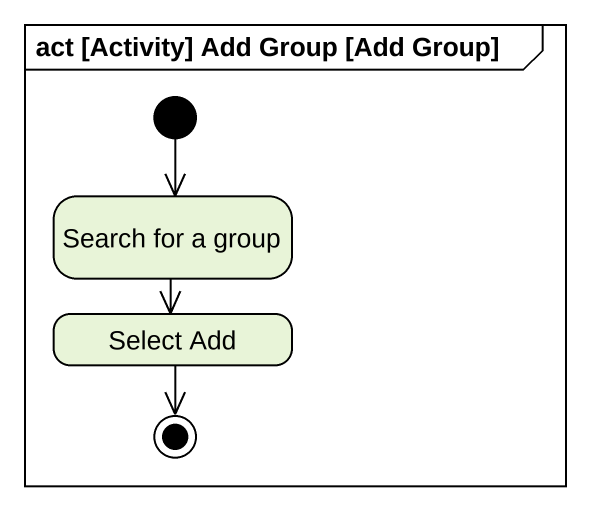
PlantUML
@startuml
mainframe act [Activity] Add Group [Add Group]
hide empty description
state "Search for a group" as Search_for_a_group
state "Select Add" as Select_Add
[*] --> Search_for_a_group
Search_for_a_group --> Select_Add
Select_Add --> [*]
@enduml
